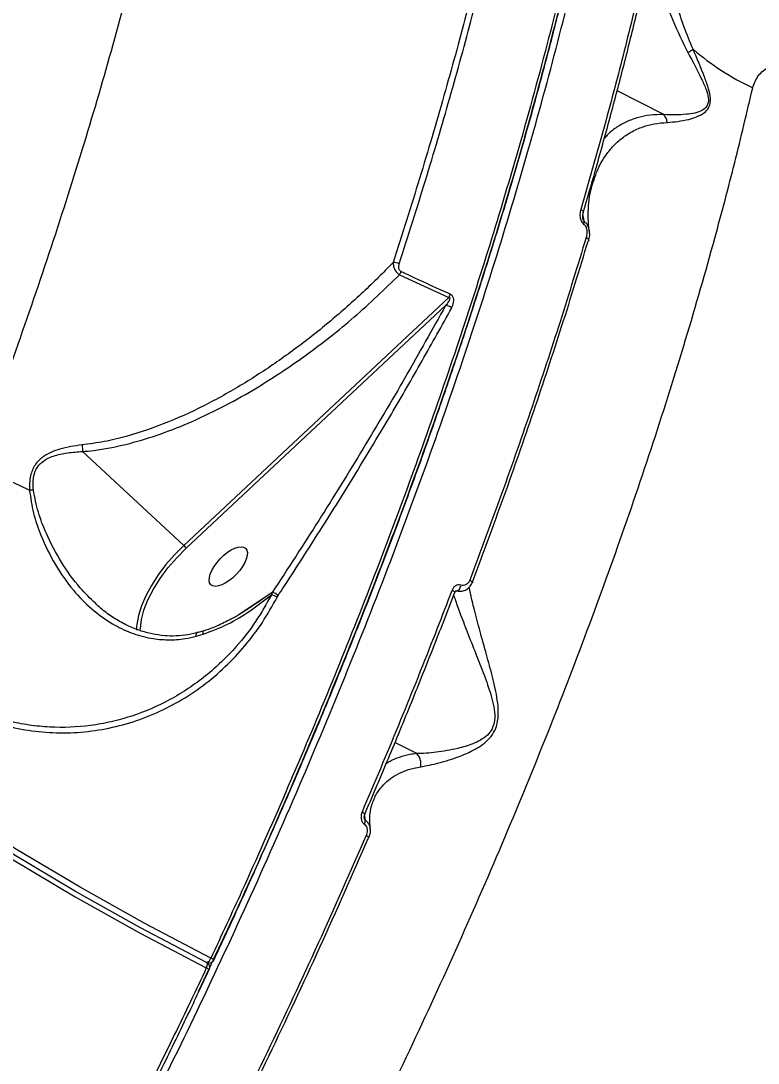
# Model space of a CAD drawing. Header units: millimetres. Extents: x 10684 to 26054, y -4768 to 6894.
# Drawn here: x 18015.1 to 18151.3, y -2839.5 to -2647 of the extents above; entities that cross this region are included whole.
import ezdxf

# ---------------------------------------------------------------- set-up
doc = ezdxf.new("R2010")
doc.units = ezdxf.units.MM
doc.layers.add('DIKOM_ОБЪЕКТ', color=7, linetype='Continuous')
doc.layers.add('DIKOM_РАЗМЕР_ОБЪЕКТА', color=7, linetype='Continuous')
doc.styles.add('style1', font='arial.ttf', dxfattribs={"width": 0.8})
doc.dimstyles.new('1-50', dxfattribs={"dimtxt": 300, "dimasz": 200, "dimexe": 100, "dimexo": 0, "dimgap": 100, "dimtad": 1, "dimtxsty": 'style1', "dimcen": 200, "dimclrd": 7, "dimclre": 7, "dimclrt": 7, "dimadec": 1, "dimazin": 2, "dimtfac": 1, "dimtmove": 0, "dimatfit": 2, "dimfxl": 0, "dimlwd": 25, "dimlwe": 18, "dimarcsym": 0})

# ---------------------------------------------------------------- blocks, each defined once
blk = doc.blocks.new('*D12')
at = {"layer": 'Defpoints', "color": 0, "transparency": 16777216}
for p in [(20201.02, 3555.88), (18130.62, -3300.31), (24750.12, -3300.31)]:
    blk.add_point(p, dxfattribs=at)
at = {"layer": 'DIKOM_РАЗМЕР_ОБЪЕКТА', "color": 7, "lineweight": 18, "transparency": 16777216}
for p, q in [((20201.02, 3555.88), (24850.12, 3555.88)), ((18130.62, -3300.31), (24850.12, -3300.31))]:
    blk.add_line(p, q, dxfattribs=at)
at = {"layer": 'DIKOM_РАЗМЕР_ОБЪЕКТА', "color": 7, "lineweight": 25, "transparency": 16777216}
blk.add_line((24750.12, 3355.88), (24750.12, -3100.31), dxfattribs=at)
at = {"layer": 'DIKOM_РАЗМЕР_ОБЪЕКТА', "color": 7, "transparency": 16777216}
for points in [[(24716.79, 3355.88), (24783.45, 3355.88), (24750.12, 3555.88)], [(24716.79, -3100.31), (24783.45, -3100.31), (24750.12, -3300.31)]]:
    blk.add_solid(points, dxfattribs=at)
at = {"layer": 'DIKOM_РАЗМЕР_ОБЪЕКТА', "color": 7, "transparency": 16777216, "insert": (24496.95, 958.92), "char_height": 300, "attachment_point": 5, "rotation": 90, "style": 'style1'}
blk.add_mtext('6850', dxfattribs=at)

msp = doc.modelspace()

# ---------------------------------------------------------------- linework, layer by layer
at = {"layer": 'DIKOM_ОБЪЕКТ', "color": 7, "linetype": 'Continuous', "lineweight": 15}
for p, q in [((18133.81, -2664.291), (18125.211, -2659.912)), ((18085.024, -2693.913), (18094.145, -2698.102)), ((18094.145, -2698.102), (18045.197, -2743.864)), ((18045.636, -2744.377), (18093.534, -2699.597)), ((18045.197, -2743.864), (18026.495, -2726.551)), ((18061.545, -2752.543), (18055.603, -2756.499)), ((18061.52, -2752.567), (18059.813, -2753.746)), ((18061.52, -2752.567), (18061.387, -2752.977)), ((18061.545, -2752.543), (18061.52, -2752.567)), ((18062.44, -2753.432), (18062.616, -2753.137)), ((18062.616, -2753.137), (18062.642, -2753.099)), ((18036.492, -2758.826), (18036.478, -2759.505)), ((18047.509, -2760.649), (18048.762, -2760.287)), ((18088.232, -2782.324), (18084.195, -2780.268)), ((18049.455, -2820.925), (18049.425, -2820.914)), ((18049.489, -2820.953), (18049.616, -2820.984)), ((18050.531, -2820.598), (18049.981, -2821.774)), ((18050.74, -2820.433), (18050.785, -2820.338)), ((18050.753, -2820.435), (18050.751, -2820.438)), ((18049.821, -2822.116), (18047.852, -2826.329)), ((18049.904, -2822.243), (18049.905, -2822.242))]:
    msp.add_line(p, q, dxfattribs=at)
at = {"layer": 'DIKOM_ОБЪЕКТ', "color": 7, "linetype": 'Continuous', "lineweight": 15, "flags": 128}
for points in [[(18049.425, -2820.914), (18037.215, -2814.476), (18025.222, -2807.761), (18013.454, -2800.775), (18001.919, -2793.521), (17990.625, -2786.005), (17979.578, -2778.231), (17968.787, -2770.205), (17958.257, -2761.931), (17947.997, -2753.416), (17938.012, -2744.664), (17928.31, -2735.682), (17918.896, -2726.475), (17909.777, -2717.05), (17900.958, -2707.412), (17892.447, -2697.568), (17884.247, -2687.524), (17876.365, -2677.288), (17868.806, -2666.865), (17861.574, -2656.262), (17854.674, -2645.487), (17848.112, -2634.547)], [(18050.212, -2820.096), (18038.031, -2813.673), (18026.067, -2806.974), (18014.327, -2800.005), (18002.82, -2792.768), (17991.553, -2785.27), (17980.532, -2777.514), (17969.766, -2769.507), (17959.262, -2761.253), (17949.026, -2752.758), (17939.065, -2744.027), (17929.385, -2735.066), (17919.994, -2725.881), (17910.896, -2716.478), (17902.099, -2706.863), (17893.608, -2697.043), (17885.427, -2687.023), (17877.564, -2676.811), (17870.022, -2666.413), (17862.808, -2655.835), (17855.925, -2645.086), (17849.378, -2634.171)], [(17847.922, -2635.419), (17854.489, -2646.367), (17861.393, -2657.149), (17868.63, -2667.758), (17876.194, -2678.187), (17884.081, -2688.43), (17892.286, -2698.48), (17900.803, -2708.33), (17909.627, -2717.974), (17918.752, -2727.406), (17928.171, -2736.618), (17937.88, -2745.606), (17947.871, -2754.364), (17958.138, -2762.884), (17968.674, -2771.163), (17979.473, -2779.195), (17990.526, -2786.973), (18001.828, -2794.494), (18013.37, -2801.753), (18025.145, -2808.744), (18037.146, -2815.462), (18049.363, -2821.905)], [(18118.5, -2681.84), (18118.653, -2681.927), (18118.782, -2682.021), (18118.88, -2682.119), (18118.945, -2682.215), (18118.973, -2682.308), (18118.965, -2682.39)], [(18119.497, -2687.008), (18119.642, -2687.09), (18119.766, -2687.179), (18119.863, -2687.27), (18119.931, -2687.361), (18119.967, -2687.448), (18119.969, -2687.529), (18119.966, -2687.544)], [(18119.966, -2687.544), (18119.938, -2687.601), (18119.875, -2687.661)], [(18045.197, -2743.864), (18043.488, -2745.584), (18041.898, -2747.415), (18040.462, -2749.319), (18039.21, -2751.254), (18038.17, -2753.178), (18037.364, -2755.049), (18036.811, -2756.826), (18036.521, -2758.472), (18036.492, -2758.826)], [(18037.181, -2759.412), (18037.183, -2759.2), (18037.365, -2757.583), (18037.835, -2755.809), (18038.582, -2753.919), (18039.589, -2751.96), (18040.829, -2749.978), (18042.275, -2748.023), (18043.89, -2746.141), (18045.636, -2744.377)], [(18098.008, -2750.289), (18098.155, -2750.37), (18098.281, -2750.451), (18098.382, -2750.53), (18098.455, -2750.604), (18098.497, -2750.67), (18098.506, -2750.727), (18098.482, -2750.772), (18098.426, -2750.804)], [(18094.726, -2752.118), (18094.88, -2752.202), (18095.01, -2752.286), (18095.113, -2752.368), (18095.184, -2752.444), (18095.221, -2752.51), (18095.221, -2752.565), (18095.221, -2752.567)], [(18096.343, -2751.218), (18096.279, -2751.451), (18096.193, -2751.676), (18096.09, -2751.88), (18095.976, -2752.05), (18095.857, -2752.177), (18095.741, -2752.253), (18095.635, -2752.274), (18095.602, -2752.269)], [(18048.762, -2760.287), (18048.763, -2760.007), (18048.799, -2759.798), (18048.867, -2759.67), (18048.926, -2759.634)], [(18078.113, -2793.118), (18078.267, -2793.2), (18078.399, -2793.279), (18078.505, -2793.351), (18078.581, -2793.415), (18078.623, -2793.466), (18078.631, -2793.505), (18078.629, -2793.509)], [(18078.877, -2797.438), (18079.024, -2797.517), (18079.153, -2797.592), (18079.257, -2797.662), (18079.335, -2797.723), (18079.382, -2797.774), (18079.398, -2797.812), (18079.397, -2797.82)], [(18079.397, -2797.82), (18079.381, -2797.837), (18079.333, -2797.847)], [(18049.363, -2821.905), (18049.439, -2821.727), (18049.499, -2821.553), (18049.539, -2821.388), (18049.558, -2821.241), (18049.555, -2821.115), (18049.532, -2821.016), (18049.488, -2820.949), (18049.455, -2820.925)], [(18049.489, -2820.944), (18049.592, -2820.978), (18049.615, -2820.984)]]:
    msp.add_lwpolyline(points, dxfattribs=at)
at = {"layer": 'DIKOM_ОБЪЕКТ', "color": 7, "linetype": 'Continuous', "lineweight": 15}
for centre, radius, start, end in [((18135.144, -2646.732), 6.858, 297.12822, 306.51348), ((18171.387, -2614.633), 49.488, 229.46503, 244.70928), ((18118.057, -2684.017), 1.091, 332.2207, 356.69948), ((18083.884, -2693.926), 2.315, 61.81748, 90.68418), ((18082.966, -2692.619), 2.431, 327.83968, 343.68903), ((18092.033, -2696.847), 2.457, 329.26364, 345.00802), ((18093.532, -2701.382), 1.785, 50.41403, 89.94649), ((18093.296, -2567.945), 182.555, 241.62029, 245.20141), ((18017.319, -2745.737), 12.085, 89.39569, 92.80699), ((18043.478, -2745.779), 2.573, 33.02289, 48.09629), ((18060.71, -2755.987), 3.085, 55.90373, 77.32051), ((18061.047, -2754.814), 2.297, 46.90636, 78.10396), ((18061.053, -2754.873), 2.382, 48.17213, 78.0815), ((18077.394, -2794.559), 1.353, 325.25176, 356.80962), ((18049.07, -2819.781), 1.185, 287.29928, 344.59638), ((18049, -2821.816), 1, 334.80178, 62.91346), ((18049.847, -2820.011), 1, 256.60099, 308.56266), ((18049.891, -2821.207), 1.156, 41.85905, 73.88505), ((18049.847, -2820.011), 1, 308.56266, 334.90221), ((18048.706, -2823.565), 1.786, 47.84388, 68.41334)]:
    msp.add_arc(centre, radius, start, end, dxfattribs=at)
msp.add_ellipse((18053.412, -2747.77), major_axis=(3.203, 3.376), ratio=0.4430118, dxfattribs=at)
for points, knots in [([(18022.717, -2413.712), (18023.697, -2414.397), (18026.7, -2416.498), (18031.143, -2421.148), (18036.083, -2427.531), (18040.483, -2435.023), (18044.343, -2443.571), (18047.627, -2453.195), (18050.323, -2463.907), (18052.389, -2475.72), (18053.804, -2488.687), (18054.521, -2502.644), (18054.532, -2517.244), (18053.875, -2532.317), (18052.606, -2547.748), (18050.697, -2563.959), (18048.125, -2580.923), (18044.884, -2598.593), (18041.065, -2616.472), (18036.71, -2634.477), (18031.865, -2652.532), (18026.43, -2671.031), (18020.386, -2689.932), (18013.785, -2709.176), (18008.945, -2722.1), (18006.526, -2728.56)], [0, 0, 0, 0, 0.020963, 0.0642197, 0.1075089, 0.150765, 0.1952694, 0.2398102, 0.2843144, 0.3304285, 0.3765427, 0.4233193, 0.4700958, 0.5140293, 0.5579971, 0.6019311, 0.6471451, 0.6923957, 0.7376103, 0.7807493, 0.8239195, 0.8670586, 0.9113612, 0.9556971, 1, 1, 1, 1]), ([(18105.792, -2424.894), (18105.99, -2425.099), (18108.283, -2427.469), (18112.051, -2433.091), (18117.033, -2441.796), (18121.258, -2451.694), (18124.794, -2462.587), (18127.598, -2474.492), (18129.658, -2487.397), (18130.984, -2501.264), (18131.577, -2516.042), (18131.438, -2531.659), (18130.564, -2548.045), (18128.953, -2565.154), (18126.591, -2582.973), (18123.499, -2601.459), (18119.692, -2620.547), (18115.188, -2640.148), (18110.008, -2660.172), (18104.433, -2679.609), (18098.571, -2698.385), (18092.526, -2716.435), (18086.008, -2734.685), (18079.047, -2753.052), (18071.709, -2771.37), (18064.013, -2789.594), (18056.841, -2805.811), (18052.131, -2815.961), (18050.212, -2820.096)], [0, 0, 0, 0, 0.0039923, 0.0462445, 0.0885644, 0.1308842, 0.1731363, 0.2152557, 0.2573755, 0.2996281, 0.3419481, 0.3842682, 0.4265207, 0.4686406, 0.5107603, 0.5530129, 0.5953328, 0.637653, 0.6799056, 0.7220252, 0.7582456, 0.7946583, 0.8311141, 0.8675698, 0.9039825, 0.9397072, 0.9754324, 1, 1, 1, 1]), ([(18050.785, -2820.338), (18051.451, -2818.924), (18053.761, -2814.015), (18057.594, -2805.585), (18062.277, -2795.075), (18066.815, -2784.587), (18071.208, -2774.145), (18075.454, -2763.747), (18079.557, -2753.389), (18083.517, -2743.067), (18087.337, -2732.778), (18091.018, -2722.521), (18094.559, -2712.29), (18097.963, -2702.085), (18101.23, -2691.9), (18104.356, -2681.746), (18107.333, -2671.656), (18110.146, -2661.671), (18112.787, -2651.818), (18115.257, -2642.104), (18117.556, -2632.522), (18119.685, -2623.07), (18121.646, -2613.743), (18123.44, -2604.54), (18125.066, -2595.459), (18126.525, -2586.495), (18127.817, -2577.648), (18128.941, -2568.918), (18129.895, -2560.327), (18130.675, -2551.912), (18131.274, -2543.703), (18131.696, -2535.71), (18131.939, -2527.927), (18132.004, -2520.352), (18131.892, -2512.98), (18131.603, -2505.81), (18131.136, -2498.841), (18130.491, -2492.07), (18129.667, -2485.496), (18128.664, -2479.117), (18127.485, -2472.947), (18126.131, -2467.007), (18124.607, -2461.324), (18122.916, -2455.907), (18121.059, -2450.756), (18119.035, -2445.867), (18116.845, -2441.239), (18114.485, -2436.872), (18111.962, -2432.757), (18109.254, -2428.928), (18107.289, -2426.361), (18106.181, -2425.149), (18106.083, -2425.041)], [0, 0, 0, 0, 0.0084234, 0.0292327, 0.0500485, 0.0707653, 0.0913866, 0.1119361, 0.1324368, 0.1529123, 0.1733865, 0.1938778, 0.2144062, 0.2349956, 0.255669, 0.2764501, 0.2972774, 0.3180335, 0.3386867, 0.3592616, 0.3797811, 0.400269, 0.4207487, 0.4412412, 0.4617646, 0.4823423, 0.5029978, 0.5237541, 0.5445946, 0.5654061, 0.5861027, 0.6067143, 0.6272646, 0.647777, 0.6682749, 0.6887813, 0.709312, 0.7298902, 0.7505388, 0.7712812, 0.7921269, 0.8129695, 0.8337142, 0.8543632, 0.8749381, 0.8954606, 0.9159517, 0.936432, 0.9569216, 0.9774348, 0.9979921, 1, 1, 1, 1]), ([(17750.485, -3164.866), (17752.481, -3164.489), (17757.899, -3163.467), (17767.126, -3160.807), (17778.248, -3156.585), (17789.772, -3151.176), (17801.635, -3144.628), (17813.784, -3136.964), (17826.184, -3128.2), (17838.818, -3118.327), (17851.66, -3107.383), (17864.671, -3095.413), (17877.788, -3082.475), (17890.95, -3068.625), (17904.117, -3053.9), (17917.266, -3038.308), (17930.377, -3021.89), (17943.408, -3004.705), (17956.299, -2986.835), (17968.99, -2968.361), (17981.287, -2949.57), (17993.174, -2930.508), (18004.65, -2911.233), (18015.834, -2891.564), (18026.679, -2871.588), (18037.136, -2851.39), (18047.3, -2830.767), (18057.128, -2809.739), (18066.591, -2788.341), (18075.542, -2766.901), (18083.94, -2745.519), (18091.745, -2724.295), (18098.927, -2703.297), (18105.462, -2682.564), (18111.351, -2662.126), (18116.582, -2642.044), (18121.135, -2622.408), (18124.972, -2603.323), (18127.928, -2585.998), (18129.335, -2575.296), (18129.963, -2570.52)], [0, 0, 0, 0, 0.0156522, 0.0424896, 0.0694114, 0.0963765, 0.1233416, 0.1502634, 0.1771009, 0.2039382, 0.23086, 0.2578251, 0.2847902, 0.3117121, 0.3385495, 0.3653868, 0.3923087, 0.4192738, 0.4462388, 0.4731607, 0.499998, 0.5258463, 0.5517701, 0.5777324, 0.6036946, 0.6296184, 0.6554666, 0.6823039, 0.7092259, 0.736191, 0.7631561, 0.7900781, 0.8169155, 0.8437529, 0.870675, 0.89764, 0.9246051, 0.9515271, 0.9783645, 1, 1, 1, 1]), ([(18128.583, -2570.609), (18127.957, -2575.374), (18126.553, -2586.051), (18123.604, -2603.335), (18119.776, -2622.374), (18115.234, -2641.963), (18110.016, -2661.997), (18104.141, -2682.387), (18097.621, -2703.07), (18090.456, -2724.018), (18082.668, -2745.192), (18074.295, -2766.524), (18065.346, -2787.908), (18057.461, -2805.892), (18052.377, -2816.679), (18050.633, -2820.38)], [0, 0, 0, 0, 0.0652141, 0.1461086, 0.2272574, 0.3085362, 0.3898156, 0.4709645, 0.5518584, 0.6327525, 0.7139018, 0.7951807, 0.8764598, 0.9576085, 1, 1, 1, 1]), ([(18132.028, -2629.226), (18131.908, -2629.773), (18131.308, -2632.51), (18129.689, -2639.673), (18126.995, -2650.835), (18123.165, -2665.597), (18120.17, -2676.027), (18118.5, -2681.84)], [0, 0, 0, 0, 0.0321571, 0.1607916, 0.4182836, 0.6757744, 1, 1, 1, 1]), ([(18101.089, -2631.014), (18099.87, -2635.923), (18097.432, -2645.742), (18093.283, -2660.805), (18088.807, -2676.079), (18085.506, -2686.434), (18083.856, -2691.611)], [0, 0, 0, 0, 0.2491214, 0.4982419, 0.7491219, 1, 1, 1, 1]), ([(18084.977, -2691.886), (18086.618, -2686.737), (18089.901, -2676.439), (18094.375, -2661.176), (18098.542, -2646.053), (18101.001, -2636.15), (18102.23, -2631.198)], [0, 0, 0, 0, 0.2491206, 0.4982425, 0.7491205, 1, 1, 1, 1]), ([(18118.949, -2682.392), (18119.694, -2679.85), (18121.417, -2673.968), (18123.929, -2664.857), (18126.512, -2655.063), (18128.914, -2645.402), (18130.904, -2636.991), (18132.024, -2631.849), (18132.461, -2629.843)], [0, 0, 0, 0, 0.14147401, 0.32734372, 0.51266639, 0.69727594, 0.88192623, 1, 1, 1, 1]), ([(18139.225, -2652.244), (18138.664, -2650.882), (18137.542, -2648.156), (18136.215, -2644.075), (18135.139, -2640.023), (18134.372, -2636.105), (18133.934, -2632.758), (18133.763, -2630.545), (18133.762, -2629.704), (18133.762, -2629.51)], [0, 0, 0, 0, 0.1600563, 0.3205702, 0.4803751, 0.6497919, 0.8190391, 0.9582554, 1, 1, 1, 1]), ([(18131.525, -2634.089), (18131.751, -2635.134), (18132.224, -2637.327), (18133.483, -2641.649), (18135.367, -2646.915), (18137.294, -2650.843), (18138.271, -2652.835)], [0, 0, 0, 0, 0.19168293, 0.40233514, 0.69693742, 1, 1, 1, 1]), ([(18134.458, -2665.761), (18135.77, -2665.649), (18137.545, -2665.497), (18139.916, -2664.768), (18141.187, -2664.141), (18142.05, -2663.273), (18142.427, -2662.3), (18142.469, -2661.063), (18142.103, -2659.421), (18141.009, -2656.385), (18139.973, -2653.982), (18139.225, -2652.244)], [0, 0, 0, 0, 0.2657881, 0.3593787, 0.4543067, 0.5177527, 0.5632836, 0.6085719, 0.6803136, 0.7688702, 1, 1, 1, 1]), ([(18138.271, -2652.835), (18139.137, -2654.456), (18140.324, -2656.68), (18141.614, -2659.499), (18142.081, -2660.997), (18142.097, -2662.12), (18141.729, -2662.964), (18140.84, -2663.635), (18139.548, -2664.071), (18137.065, -2664.413), (18135.184, -2664.401), (18133.823, -2664.299), (18133.821, -2664.299)], [0, 0, 0, 0, 0.2369835, 0.3252749, 0.3938183, 0.435135, 0.4764544, 0.5364536, 0.6308584, 0.7257824, 0.9996798, 1, 1, 1, 1]), ([(18150.246, -2659.377), (18150.542, -2658.57), (18151.144, -2656.927), (18153.208, -2655.415), (18155.829, -2654.809), (18158.149, -2655.077), (18159.478, -2655.534), (18159.813, -2655.649)], [0, 0, 0, 0, 0.2187, 0.4447751, 0.6793989, 0.9191916, 1, 1, 1, 1]), ([(17838.035, -3143.769), (17841.476, -3142.146), (17848.362, -3138.9), (17859.077, -3132.741), (17870.14, -3125.593), (17881.559, -3117.343), (17893.293, -3108.018), (17905.087, -3097.817), (17916.898, -3086.797), (17928.685, -3075.031), (17940.641, -3062.328), (17952.729, -3048.691), (17964.913, -3034.147), (17976.925, -3019.013), (17988.73, -3003.354), (18000.295, -2987.245), (18011.808, -2970.429), (18023.225, -2952.936), (18034.503, -2934.81), (18045.403, -2916.44), (18055.896, -2897.895), (18065.962, -2879.244), (18075.762, -2860.196), (18085.248, -2840.801), (18094.381, -2821.121), (18102.968, -2801.569), (18110.994, -2782.21), (18118.455, -2763.103), (18125.464, -2743.953), (18131.978, -2724.828), (18137.968, -2705.793), (18142.916, -2688.571), (18147.007, -2673.09), (18149.165, -2663.951), (18150.246, -2659.377)], [0, 0, 0, 0, 0.0311785, 0.062381, 0.0935593, 0.1256443, 0.1577553, 0.1898399, 0.2210202, 0.2522245, 0.2834046, 0.3154896, 0.3476011, 0.379686, 0.410889, 0.442116, 0.473319, 0.5054256, 0.5375586, 0.5696655, 0.6009195, 0.6321978, 0.6634522, 0.6956101, 0.7277939, 0.7599519, 0.7912842, 0.8226405, 0.8539728, 0.8862088, 0.9184711, 0.9507072, 0.9753305, 1, 1, 1, 1]), ([(18120.676, -2677.281), (18120.855, -2676.65), (18121.407, -2674.712), (18122.666, -2672.389), (18124.322, -2670.256), (18125.896, -2668.77), (18127.753, -2667.5), (18129.821, -2666.575), (18132.03, -2665.957), (18133.646, -2665.827), (18134.458, -2665.761)], [0, 0, 0, 0, 0.1040087, 0.3196821, 0.4387331, 0.5577691, 0.6791223, 0.8004304, 0.8997655, 1, 1, 1, 1]), ([(18133.81, -2664.291), (18132.971, -2664.313), (18131.283, -2664.356), (18129, -2664.833), (18126.872, -2665.605), (18124.969, -2666.73), (18123.628, -2667.783), (18123.008, -2668.529), (18122.834, -2668.739)], [0, 0, 0, 0, 0.1647236, 0.3311334, 0.5265604, 0.7220506, 0.9221209, 1, 1, 1, 1]), ([(18133.821, -2664.299), (18133.82, -2664.298), (18133.819, -2664.296), (18133.815, -2664.294), (18133.812, -2664.292), (18133.81, -2664.291)], [0, 0, 0, 0, 0.2325105, 0.5606216, 1, 1, 1, 1]), ([(18134.458, -2665.761), (18134.452, -2665.717), (18134.413, -2665.442), (18134.26, -2664.898), (18133.976, -2664.511), (18133.821, -2664.299)], [0, 0, 0, 0, 0.0794835, 0.4971586, 1, 1, 1, 1]), ([(18120.079, -2685.843), (18120.033, -2685.48), (18119.877, -2684.25), (18119.862, -2682.302), (18120.04, -2679.998), (18120.312, -2678.333), (18120.586, -2677.503), (18120.642, -2677.333)], [0, 0, 0, 0, 0.1111465, 0.3764432, 0.6485188, 0.9282558, 1, 1, 1, 1]), ([(18118.5, -2681.84), (18118.464, -2681.981), (18118.351, -2682.429), (18118.328, -2683.139), (18118.492, -2683.82), (18118.723, -2684.267), (18118.922, -2684.439), (18119.022, -2684.525)], [0, 0, 0, 0, 0.1605607, 0.5081654, 0.7318558, 0.8653716, 1, 1, 1, 1]), ([(18118.907, -2683.519), (18118.899, -2683.49), (18118.848, -2683.289), (18118.85, -2682.887), (18118.938, -2682.566), (18118.985, -2682.393)], [0, 0, 0, 0, 0.0729979, 0.5009582, 1, 1, 1, 1]), ([(18119.146, -2684.08), (18119.126, -2683.968), (18119.044, -2683.53), (18118.963, -2683.094), (18118.903, -2682.769)], [0, 0, 0, 0, 0.2543369, 1, 1, 1, 1]), ([(18119.146, -2684.08), (18119.127, -2684.061), (18119.086, -2684.021), (18119.021, -2683.912), (18118.95, -2683.74), (18118.923, -2683.6), (18118.908, -2683.519)], [0, 0, 0, 0, 0.11092345, 0.23762671, 0.5574961, 1, 1, 1, 1]), ([(18119.022, -2684.525), (18119.118, -2684.608), (18119.308, -2684.771), (18119.524, -2685.19), (18119.669, -2685.82), (18119.638, -2686.467), (18119.531, -2686.879), (18119.497, -2687.008)], [0, 0, 0, 0, 0.1388648, 0.2767679, 0.496622, 0.8418643, 1, 1, 1, 1]), ([(18120.104, -2685.768), (18120.05, -2685.505), (18119.957, -2685.045), (18119.607, -2684.459), (18119.303, -2684.209), (18119.146, -2684.08)], [0, 0, 0, 0, 0.3949403, 0.6882089, 1, 1, 1, 1]), ([(18119.497, -2687.008), (18117.917, -2692.18), (18114.756, -2702.523), (18109.537, -2718.288), (18104.001, -2734.205), (18100.006, -2744.928), (18098.008, -2750.289)], [0, 0, 0, 0, 0.2491009, 0.4981998, 0.7491014, 1, 1, 1, 1]), ([(18119.95, -2687.54), (18119.97, -2687.491), (18120.117, -2687.132), (18120.188, -2686.521), (18120.116, -2685.971), (18120.09, -2685.771)], [0, 0, 0, 0, 0.0915495, 0.6703648, 1, 1, 1, 1]), ([(18098.426, -2750.804), (18100.406, -2745.492), (18104.366, -2734.87), (18109.882, -2719.025), (18115.108, -2703.255), (18118.286, -2692.859), (18119.875, -2687.661)], [0, 0, 0, 0, 0.2491003, 0.4982004, 0.7491005, 1, 1, 1, 1]), ([(18083.856, -2691.611), (18083.199, -2692.289), (18080.702, -2694.861), (18076.159, -2699.164), (18070.077, -2704.345), (18063.688, -2709.187), (18056.951, -2713.67), (18049.862, -2717.719), (18042.396, -2721.206), (18035.89, -2723.462), (18030.527, -2724.766), (18027.788, -2725.127), (18026.418, -2725.307)], [0, 0, 0, 0, 0.0419967, 0.1595248, 0.2774944, 0.3953174, 0.5131197, 0.6338755, 0.7545655, 0.8758677, 0.9379463, 1, 1, 1, 1]), ([(18083.856, -2691.611), (18083.867, -2691.841), (18083.888, -2692.3), (18084.173, -2693.013), (18084.582, -2693.583), (18084.889, -2693.813), (18085.024, -2693.913)], [0, 0, 0, 0, 0.2829826, 0.5675184, 0.8111927, 1, 1, 1, 1]), ([(18085.299, -2693.302), (18085.246, -2693.271), (18085.135, -2693.206), (18084.998, -2693.027), (18084.904, -2692.783), (18084.855, -2692.38), (18084.928, -2692.086), (18084.977, -2691.886)], [0, 0, 0, 0, 0.12123047, 0.25240584, 0.41161931, 0.59936583, 1, 1, 1, 1]), ([(18026.495, -2726.551), (18027.187, -2726.483), (18029.857, -2726.218), (18034.501, -2725.305), (18040.321, -2723.575), (18046.216, -2721.279), (18052.145, -2718.474), (18059.456, -2714.41), (18067.754, -2708.921), (18076.8, -2701.825), (18082.284, -2696.548), (18085.024, -2693.913)], [0, 0, 0, 0, 0.0310738, 0.1198415, 0.2089579, 0.2979314, 0.3968246, 0.4957465, 0.6636343, 0.8319731, 1, 1, 1, 1]), ([(18094.407, -2697.482), (18093.847, -2697.233), (18091.046, -2695.99), (18088.013, -2694.591), (18085.552, -2693.422), (18085.299, -2693.302)], [0, 0, 0, 0, 0.1831787, 0.9158888, 1, 1, 1, 1]), ([(18094.145, -2698.102), (18094.161, -2698.103), (18094.191, -2698.103), (18094.237, -2698.116), (18094.267, -2698.138), (18094.291, -2698.167), (18094.309, -2698.209), (18094.318, -2698.342), (18094.24, -2698.566), (18094.069, -2698.886), (18093.828, -2699.239), (18093.631, -2699.479), (18093.534, -2699.597)], [0, 0, 0, 0, 0.0254908, 0.0518336, 0.0783383, 0.0865657, 0.1150801, 0.1529725, 0.3030513, 0.4908285, 0.7490597, 1, 1, 1, 1]), ([(18094.67, -2700.006), (18094.82, -2699.671), (18095.033, -2699.194), (18095.057, -2698.477), (18094.955, -2698.037), (18094.748, -2697.712), (18094.558, -2697.555), (18094.438, -2697.497), (18094.407, -2697.482)], [0, 0, 0, 0, 0.4029957, 0.57329962, 0.74512559, 0.85335391, 0.96175262, 1, 1, 1, 1]), ([(18093.534, -2699.597), (18091.091, -2703.984), (18086.205, -2712.759), (18078.367, -2725.992), (18070.195, -2739.261), (18064.429, -2748.116), (18061.545, -2752.543)], [0, 0, 0, 0, 0.2492683, 0.498536, 0.7492682, 1, 1, 1, 1]), ([(18062.642, -2753.099), (18062.991, -2752.568), (18064.735, -2749.914), (18069.21, -2743.007), (18075.899, -2732.371), (18082.99, -2720.587), (18089.248, -2709.794), (18092.863, -2703.269), (18094.67, -2700.006)], [0, 0, 0, 0, 0.0299897, 0.1499475, 0.3900573, 0.6301643, 0.8150836, 1, 1, 1, 1]), ([(18026.418, -2725.307), (18025.03, -2725.503), (18023.089, -2725.777), (18020.758, -2726.61), (18019.197, -2727.442), (18017.772, -2728.752), (18016.8, -2730.821), (18016.668, -2732.55), (18016.721, -2733.549), (18016.728, -2733.666)], [0, 0, 0, 0, 0.2865109, 0.4002757, 0.5163036, 0.6574602, 0.7993921, 0.976352, 1, 1, 1, 1]), ([(18026.418, -2725.307), (18026.423, -2725.342), (18026.448, -2725.547), (18026.487, -2725.977), (18026.49, -2726.343), (18026.492, -2726.544)], [0, 0, 0, 0, 0.0844253, 0.4972852, 1, 1, 1, 1]), ([(18017.447, -2733.652), (18017.394, -2732.909), (18017.298, -2731.57), (18017.869, -2729.711), (18019.156, -2728.221), (18021.196, -2727.249), (18023.734, -2726.724), (18025.561, -2726.573), (18026.491, -2726.544), (18026.492, -2726.544)], [0, 0, 0, 0, 0.1595675, 0.2875592, 0.4150657, 0.593495, 0.7940315, 0.9997182, 1, 1, 1, 1]), ([(18026.492, -2726.544), (18026.492, -2726.545), (18026.492, -2726.547), (18026.494, -2726.55), (18026.495, -2726.551), (18026.495, -2726.551)], [0, 0, 0, 0, 0.3508478, 0.8258981, 1, 1, 1, 1]), ([(18016.728, -2733.666), (18016.925, -2735.092), (18017.32, -2737.948), (18018.964, -2742.568), (18021.32, -2747.442), (18024.527, -2752.005), (18028.116, -2755.683), (18031.723, -2758.304), (18035.432, -2760.088), (18038.895, -2761.067), (18042.276, -2761.388), (18045.102, -2761.221), (18046.835, -2760.809), (18047.509, -2760.649)], [0, 0, 0, 0, 0.0899519, 0.1801555, 0.3068395, 0.433485, 0.5393773, 0.6451738, 0.7305677, 0.8158825, 0.885728, 0.9555168, 1, 1, 1, 1]), ([(18028.882, -2754.559), (18027.928, -2753.644), (18025.576, -2751.39), (18022.497, -2747.043), (18020.007, -2742.273), (18018.217, -2737.789), (18017.703, -2735.03), (18017.447, -2733.652)], [0, 0, 0, 0, 0.1676903, 0.4131101, 0.6586069, 0.8295522, 1, 1, 1, 1]), ([(18098.008, -2750.289), (18097.925, -2750.46), (18097.757, -2750.802), (18097.33, -2751.144), (18096.836, -2751.314), (18096.503, -2751.249), (18096.343, -2751.218)], [0, 0, 0, 0, 0.2583594, 0.5167389, 0.7678285, 1, 1, 1, 1]), ([(18094.726, -2752.118), (18094.497, -2752.719), (18093.349, -2755.725), (18090.122, -2764.043), (18084.897, -2777.11), (18080.375, -2787.779), (18078.113, -2793.118)], [0, 0, 0, 0, 0.04414086, 0.22071243, 0.61001393, 1, 1, 1, 1]), ([(18088.954, -2784.758), (18090.037, -2784.554), (18092.227, -2784.14), (18095.74, -2783.042), (18098.529, -2781.83), (18100.387, -2780.68), (18101.671, -2779.573), (18102.688, -2778.11), (18103.269, -2776.213), (18103.314, -2774.083), (18102.935, -2771.124), (18102.074, -2767.559), (18100.901, -2763.325), (18099.733, -2759.152), (18098.791, -2755.541), (18098.181, -2752.973), (18097.967, -2751.94), (18097.896, -2751.595)], [0, 0, 0, 0, 0.1069428, 0.2163282, 0.28932427, 0.3263465, 0.36424815, 0.3977936, 0.43167514, 0.47391181, 0.51448323, 0.59993947, 0.68735392, 0.78438757, 0.88338871, 0.96112355, 1, 1, 1, 1]), ([(18096.343, -2751.218), (18096.187, -2751.188), (18095.865, -2751.125), (18095.385, -2751.288), (18094.971, -2751.619), (18094.808, -2751.952), (18094.726, -2752.118)], [0, 0, 0, 0, 0.2338605, 0.4824808, 0.7413466, 1, 1, 1, 1]), ([(18095.224, -2752.568), (18095.228, -2752.554), (18095.255, -2752.468), (18095.341, -2752.354), (18095.461, -2752.27), (18095.523, -2752.247), (18095.58, -2752.269), (18095.6, -2752.277)], [0, 0, 0, 0, 0.048808, 0.2956638, 0.5545642, 0.8427226, 1, 1, 1, 1]), ([(18095.544, -2752.239), (18095.814, -2752.295), (18096.37, -2752.41), (18097.221, -2752.159), (18097.972, -2751.623), (18098.275, -2751.076), (18098.426, -2750.804)], [0, 0, 0, 0, 0.2380114, 0.4906831, 0.7462813, 1, 1, 1, 1]), ([(17999.242, -2771.158), (18000.795, -2772.139), (18003.9, -2774.101), (18008.87, -2776.194), (18013.95, -2777.641), (18019.078, -2778.423), (18024.276, -2778.574), (18029.474, -2778.062), (18034.598, -2776.917), (18039.577, -2775.152), (18044.331, -2772.77), (18048.801, -2769.822), (18052.905, -2766.371), (18056.565, -2762.45), (18059.806, -2758.164), (18061.563, -2755.008), (18062.44, -2753.432)], [0, 0, 0, 0, 0.0751083, 0.1502153, 0.2212831, 0.2925789, 0.3636445, 0.4347716, 0.5061235, 0.5772488, 0.648341, 0.7196591, 0.7907527, 0.8604289, 0.9303184, 1, 1, 1, 1]), ([(18061.387, -2752.977), (18060.444, -2754.661), (18058.545, -2758.054), (18054.536, -2763.169), (18050.287, -2767.258), (18046.045, -2770.361), (18041.569, -2773.055), (18036.786, -2775.116), (18031.829, -2776.492), (18026.787, -2777.4), (18021.671, -2777.603), (18016.617, -2777.103), (18011.677, -2776.129), (18005.742, -2774.149), (18001.504, -2771.557), (17999.385, -2770.261)], [0, 0, 0, 0, 0.0760608, 0.1532327, 0.2582905, 0.3123923, 0.3664946, 0.4715266, 0.5256149, 0.5797034, 0.6847247, 0.7388034, 0.7928819, 0.8964392, 1, 1, 1, 1]), ([(18048.762, -2760.287), (18050.28, -2759.717), (18053.319, -2758.576), (18057.53, -2755.984), (18060.096, -2753.983), (18061.387, -2752.977)], [0, 0, 0, 0, 0.3317336, 0.6638379, 1, 1, 1, 1]), ([(18059.813, -2753.746), (18059.72, -2753.811), (18058.499, -2754.657), (18057.244, -2755.465), (18056.086, -2756.212)], [0, 0, 0, 0, 0.0761471, 1, 1, 1, 1]), ([(18078.624, -2793.507), (18079.997, -2790.289), (18082.854, -2783.59), (18087.037, -2773.424), (18091.18, -2763.026), (18093.906, -2756.077), (18095.207, -2752.6), (18095.219, -2752.567)], [0, 0, 0, 0, 0.2353712, 0.4901037, 0.7439987, 0.9975602, 1, 1, 1, 1]), ([(18095.024, -2753.074), (18095.135, -2753.393), (18095.488, -2754.405), (18096.372, -2756.833), (18097.689, -2760.272), (18099.236, -2764.158), (18100.787, -2768.126), (18101.95, -2771.415), (18102.568, -2774.161), (18102.678, -2775.999), (18102.375, -2777.186), (18101.943, -2778.106), (18101.232, -2779.008), (18099.976, -2779.872), (18098.117, -2780.727), (18095.297, -2781.535), (18091.727, -2782.126), (18089.35, -2782.331), (18088.243, -2782.331), (18088.242, -2782.331)], [0, 0, 0, 0, 0.0373447, 0.1184561, 0.2179536, 0.3193027, 0.4059135, 0.4938264, 0.5332496, 0.5726597, 0.5984656, 0.6032134, 0.6337633, 0.6691538, 0.7059476, 0.7790947, 0.888462, 0.9998879, 1, 1, 1, 1]), ([(18047.661, -2759.969), (18047.633, -2759.979), (18046.901, -2760.227), (18045.415, -2760.471), (18043.238, -2760.657), (18041.016, -2760.529), (18038.756, -2760.126), (18036.459, -2759.416), (18034.168, -2758.405), (18031.931, -2757.077), (18030.15, -2755.786), (18029.178, -2754.865), (18028.867, -2754.57)], [0, 0, 0, 0, 0.00425257, 0.10764441, 0.21252149, 0.31893855, 0.43237536, 0.55140936, 0.67597729, 0.8051355, 0.93758821, 1, 1, 1, 1]), ([(18057.124, -2755.55), (18056.988, -2755.646), (18055.969, -2756.369), (18054.057, -2757.468), (18051.544, -2758.69), (18049.854, -2759.386), (18049.02, -2759.596), (18048.922, -2759.621)], [0, 0, 0, 0, 0.0540967, 0.4077338, 0.7134973, 0.9662515, 1, 1, 1, 1]), ([(18047.509, -2760.649), (18047.508, -2760.62), (18047.502, -2760.442), (18047.528, -2760.18), (18047.592, -2759.996), (18047.663, -2760.012), (18047.676, -2760.016)], [0, 0, 0, 0, 0.0762766, 0.4740984, 0.8994978, 1, 1, 1, 1]), ([(18048.919, -2759.627), (18048.637, -2759.718), (18048.225, -2759.85), (18047.798, -2759.953), (18047.663, -2759.985)], [0, 0, 0, 0, 0.68440846, 1, 1, 1, 1]), ([(18088.232, -2782.324), (18087.796, -2782.378), (18086.627, -2782.522), (18084.953, -2782.979), (18083.496, -2783.569), (18082.793, -2784.07), (18082.555, -2784.239)], [0, 0, 0, 0, 0.1918557, 0.5137747, 0.8357254, 1, 1, 1, 1]), ([(18088.242, -2782.331), (18088.241, -2782.33), (18088.239, -2782.328), (18088.236, -2782.326), (18088.233, -2782.325), (18088.232, -2782.324)], [0, 0, 0, 0, 0.2974887, 0.7119469, 1, 1, 1, 1]), ([(18088.954, -2784.758), (18088.962, -2784.709), (18089.012, -2784.391), (18088.992, -2783.774), (18088.745, -2782.957), (18088.41, -2782.54), (18088.242, -2782.331)], [0, 0, 0, 0, 0.0562523, 0.3685685, 0.6842755, 1, 1, 1, 1]), ([(18080.27, -2790.95), (18080.331, -2790.779), (18080.627, -2789.942), (18081.746, -2788.311), (18083.509, -2786.669), (18085.73, -2785.561), (18087.387, -2785.026), (18088.533, -2784.83), (18088.954, -2784.758)], [0, 0, 0, 0, 0.05064142, 0.24758129, 0.57127768, 0.73742804, 0.90354991, 1, 1, 1, 1]), ([(18079.652, -2796.244), (18079.607, -2795.789), (18079.5, -2794.72), (18079.599, -2793.257), (18079.834, -2791.946), (18080.125, -2791.263), (18080.245, -2790.981)], [0, 0, 0, 0, 0.2131727, 0.5007316, 0.794053, 1, 1, 1, 1]), ([(18078.113, -2793.118), (18078.062, -2793.256), (18077.944, -2793.578), (18077.9, -2794.098), (18077.985, -2794.607), (18078.179, -2795.039), (18078.396, -2795.233), (18078.505, -2795.33)], [0, 0, 0, 0, 0.1825344, 0.4237812, 0.6274601, 0.813424, 1, 1, 1, 1]), ([(18078.542, -2794.221), (18078.54, -2794.212), (18078.518, -2794.132), (18078.519, -2793.932), (18078.548, -2793.692), (18078.619, -2793.557), (18078.642, -2793.514)], [0, 0, 0, 0, 0.0411564, 0.3477703, 0.7926678, 1, 1, 1, 1]), ([(18078.744, -2794.634), (18078.72, -2794.611), (18078.679, -2794.572), (18078.613, -2794.463), (18078.564, -2794.345), (18078.55, -2794.251), (18078.545, -2794.221)], [0, 0, 0, 0, 0.20329638, 0.3521902, 0.78647757, 1, 1, 1, 1]), ([(18078.744, -2794.634), (18078.729, -2794.552), (18078.671, -2794.232), (18078.615, -2793.916), (18078.573, -2793.681)], [0, 0, 0, 0, 0.25626702, 1, 1, 1, 1]), ([(18079.63, -2796.248), (18079.608, -2796.072), (18079.559, -2795.665), (18079.261, -2795.085), (18078.918, -2794.786), (18078.744, -2794.634)], [0, 0, 0, 0, 0.273857, 0.632257, 1, 1, 1, 1]), ([(18078.505, -2795.33), (18078.611, -2795.423), (18078.821, -2795.61), (18079.008, -2796.025), (18079.085, -2796.509), (18079.039, -2797), (18078.926, -2797.305), (18078.877, -2797.438)], [0, 0, 0, 0, 0.18890468, 0.37742009, 0.57917861, 0.81650209, 1, 1, 1, 1]), ([(18079.363, -2797.806), (18079.434, -2797.657), (18079.633, -2797.237), (18079.716, -2796.671), (18079.638, -2796.303), (18079.622, -2796.232)], [0, 0, 0, 0, 0.3069544, 0.8644476, 1, 1, 1, 1]), ([(18078.877, -2797.438), (18075.94, -2804.114), (18070.065, -2817.466), (18060.652, -2837.49), (18050.845, -2857.481), (18043.951, -2870.692), (18040.504, -2877.297)], [0, 0, 0, 0, 0.2485983, 0.4971932, 0.7485962, 1, 1, 1, 1]), ([(18041.04, -2877.526), (18044.442, -2871.01), (18051.245, -2857.977), (18061.002, -2838.108), (18070.438, -2818.056), (18076.368, -2804.584), (18079.333, -2797.847)], [0, 0, 0, 0, 0.2485964, 0.4971924, 0.7485954, 1, 1, 1, 1]), ([(18049.363, -2821.905), (18047.404, -2826.031), (18042.125, -2837.146), (18033.148, -2855.137), (18022.361, -2875.762), (18011.075, -2896.303), (17999.318, -2916.686), (17987.117, -2936.835), (17974.741, -2956.305), (17962.239, -2975.046), (17949.656, -2993.024), (17936.789, -3010.532), (17923.671, -3027.487), (17910.341, -3043.815), (17897.095, -3059.158), (17883.975, -3073.485), (17871.021, -3086.79), (17858.022, -3099.29), (17845.022, -3110.905), (17832.068, -3121.572), (17819.444, -3131.058), (17807.186, -3139.356), (17795.321, -3146.488), (17783.656, -3152.571), (17772.239, -3157.538), (17761.122, -3161.338), (17750.537, -3163.911), (17740.548, -3165.19), (17732.803, -3165.48), (17728.555, -3164.921), (17727.261, -3164.75)], [0, 0, 0, 0, 0.0215559, 0.058073, 0.0946185, 0.1311355, 0.1687132, 0.2063217, 0.2438998, 0.2804169, 0.3169621, 0.3534792, 0.391057, 0.4286654, 0.4662432, 0.5027603, 0.5393056, 0.5758227, 0.6134006, 0.6510091, 0.6885867, 0.7251041, 0.7616491, 0.7981663, 0.8357442, 0.8733525, 0.9109303, 0.9474474, 0.9839926, 1, 1, 1, 1]), ([(17727.498, -3164.984), (17728.226, -3165.067), (17730.431, -3165.319), (17734.251, -3165.429), (17738.953, -3165.33), (17743.798, -3164.929), (17748.779, -3164.243), (17753.883, -3163.269), (17759.089, -3162.012), (17764.379, -3160.473), (17769.745, -3158.658), (17775.19, -3156.565), (17780.715, -3154.196), (17786.322, -3151.549), (17792.012, -3148.624), (17797.788, -3145.422), (17803.649, -3141.941), (17809.599, -3138.179), (17815.639, -3134.135), (17821.759, -3129.816), (17827.934, -3125.24), (17834.14, -3120.423), (17840.365, -3115.375), (17846.611, -3110.095), (17852.881, -3104.583), (17859.176, -3098.837), (17865.498, -3092.855), (17871.85, -3086.636), (17878.232, -3080.178), (17884.648, -3073.479), (17891.098, -3066.535), (17897.578, -3059.355), (17904.063, -3051.963), (17910.529, -3044.388), (17916.957, -3036.65), (17923.346, -3028.751), (17929.699, -3020.69), (17936.017, -3012.463), (17942.304, -3004.069), (17948.561, -2995.504), (17954.789, -2986.768), (17960.991, -2977.856), (17967.168, -2968.766), (17973.318, -2959.5), (17979.426, -2950.085), (17985.464, -2940.557), (17991.412, -2930.95), (17997.264, -2921.273), (18003.024, -2911.522), (18008.694, -2901.694), (18014.277, -2891.785), (18019.773, -2881.792), (18025.184, -2871.714), (18030.512, -2861.547), (18035.759, -2851.288), (18040.921, -2840.933), (18045.646, -2831.245), (18048.596, -2824.995), (18049.897, -2822.24)], [0, 0, 0, 0, 0.0088369, 0.0267591, 0.0447467, 0.0628197, 0.0809968, 0.09927, 0.1175244, 0.1356772, 0.1537601, 0.1717921, 0.189792, 0.2077796, 0.2257741, 0.2437888, 0.2618433, 0.2799577, 0.2981522, 0.3164411, 0.3347311, 0.3529195, 0.3710241, 0.3890658, 0.4070647, 0.425042, 0.4430176, 0.4610082, 0.4790318, 0.4971089, 0.5152596, 0.5335052, 0.5517847, 0.5699894, 0.5881043, 0.6061503, 0.6241486, 0.642119, 0.6600823, 0.6780569, 0.6960589, 0.7141089, 0.7322268, 0.7504334, 0.7687102, 0.7869463, 0.8050811, 0.823141, 0.841147, 0.8591198, 0.8770797, 0.8950469, 0.9130354, 0.9310657, 0.9491586, 0.9673344, 0.9856007, 1, 1, 1, 1])]:
    msp.add_open_spline(points, degree=3, knots=knots, dxfattribs=at)

# ---------------------------------------------------------------- dimensions: what is measured, and where the dimension line sits
at = {"layer": 'DIKOM_РАЗМЕР_ОБЪЕКТА'}
dim = msp.add_linear_dim(base=(24750.121, -3300.313), p1=(20201.023, 3555.882), p2=(18130.618, -3300.313), angle=90, text='6850', dimstyle='1-50', dxfattribs=at)
dim.commit()
dim.dimension.update_dxf_attribs({"geometry": '*D12', "text_midpoint": (24750.121, 958.916), "dimtype": 160})

doc.saveas('drawing.dxf')
